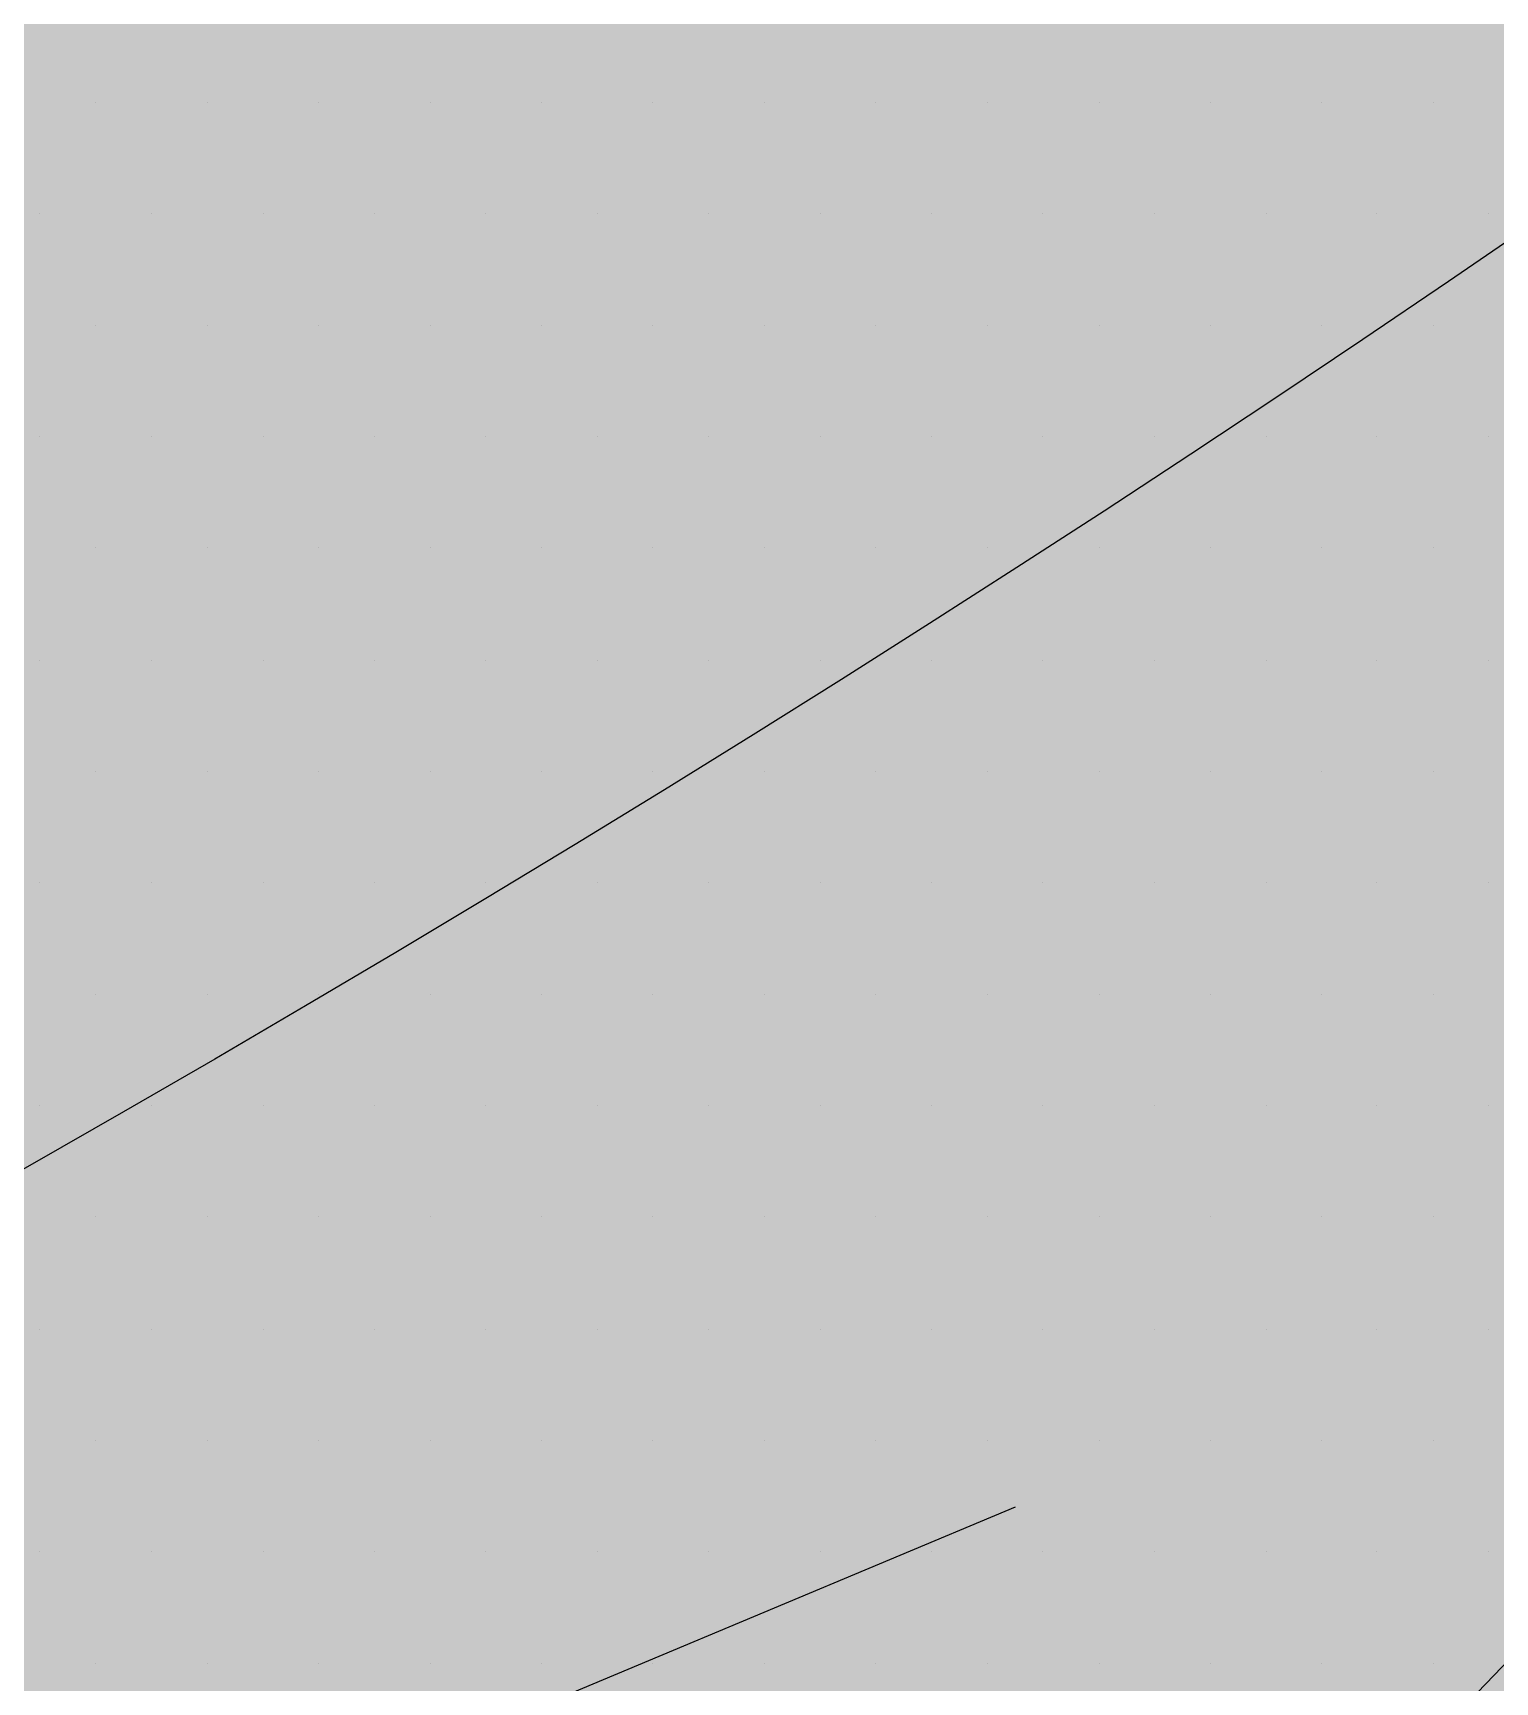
# Paper-space layout 'Layout1' of a CAD drawing. Extents: x -43 to 2298, y -18 to 768.
# Drawn here: x 146.521 to 147.242, y 256.732 to 257.547 of the extents above; entities that cross this region are included whole.
import ezdxf

# ---------------------------------------------------------------- set-up
doc = ezdxf.new("R2010")
doc.units = 0
doc.header["$LTSCALE"] = 2
doc.linetypes.add('CACHEX2', pattern=[0.75, 0.5, -0.25])
doc.layers.add('CARTOUCHE', color=7, linetype='Continuous')
doc.layers.add('LOGO', color=7, linetype='Continuous')

# ---------------------------------------------------------------- blocks, each defined once
blk = doc.blocks.new('A$C715108E3')
at = {"layer": 'LOGO', "color": 131}
for p, q in [((0.9423, -20.8538), (0.9423, -20.8538)), ((1.034, -20.8538), (1.034, -20.8538)), ((1.1256, -20.8538), (1.1256, -20.8538)), ((1.2176, -20.8538), (1.2176, -20.8538)), ((1.3089, -20.8538), (1.3089, -20.8538)), ((1.4009, -20.8538), (1.4009, -20.8538)), ((1.4929, -20.8538), (1.4929, -20.8538)), ((1.5842, -20.8538), (1.5842, -20.8538)), ((1.6762, -20.8538), (1.6762, -20.8538)), ((1.7681, -20.8538), (1.7681, -20.8538)), ((1.8595, -20.8538), (1.8595, -20.8538)), ((1.9513, -20.8538), (1.9513, -20.8538)), ((2.0432, -20.8538), (2.0432, -20.8538)), ((0.8964, -20.9453), (0.8964, -20.9453)), ((0.988, -20.9453), (0.988, -20.9453)), ((1.0801, -20.9453), (1.0801, -20.9453)), ((1.1717, -20.9453), (1.1717, -20.9453)), ((1.2634, -20.9453), (1.2634, -20.9453)), ((1.3554, -20.9453), (1.3554, -20.9453)), ((1.4466, -20.9453), (1.4466, -20.9453)), ((1.5387, -20.9453), (1.5387, -20.9453)), ((1.6305, -20.9453), (1.6305, -20.9453)), ((1.7218, -20.9453), (1.7218, -20.9453)), ((1.8138, -20.9453), (1.8138, -20.9453)), ((1.9056, -20.9453), (1.9056, -20.9453)), ((1.9967, -20.9453), (1.9967, -20.9453)), ((2.0889, -20.9453), (2.0889, -20.9453)), ((0.9423, -21.0375), (0.9423, -21.0375)), ((1.034, -21.0375), (1.034, -21.0375)), ((1.1256, -21.0375), (1.1256, -21.0375)), ((1.2176, -21.0375), (1.2176, -21.0375)), ((1.3089, -21.0375), (1.3089, -21.0375)), ((1.4009, -21.0375), (1.4009, -21.0375)), ((1.4929, -21.0375), (1.4929, -21.0375)), ((1.5842, -21.0375), (1.5842, -21.0375)), ((1.6762, -21.0375), (1.6762, -21.0375)), ((1.7681, -21.0375), (1.7681, -21.0375)), ((1.8595, -21.0375), (1.8595, -21.0375)), ((1.9513, -21.0375), (1.9513, -21.0375)), ((2.0432, -21.0375), (2.0432, -21.0375)), ((0.8964, -21.1288), (0.8964, -21.1288)), ((0.988, -21.1288), (0.988, -21.1288)), ((1.0801, -21.1288), (1.0801, -21.1288)), ((1.1717, -21.1288), (1.1717, -21.1288)), ((1.2634, -21.1288), (1.2634, -21.1288)), ((1.3554, -21.1288), (1.3554, -21.1288)), ((1.4466, -21.1288), (1.4466, -21.1288)), ((1.5387, -21.1288), (1.5387, -21.1288)), ((1.6305, -21.1288), (1.6305, -21.1288)), ((1.7218, -21.1288), (1.7218, -21.1288)), ((1.8138, -21.1288), (1.8138, -21.1288)), ((1.9056, -21.1288), (1.9056, -21.1288)), ((1.9967, -21.1288), (1.9967, -21.1288)), ((2.0889, -21.1288), (2.0889, -21.1288)), ((0.9423, -21.2202), (0.9423, -21.2202)), ((1.034, -21.2202), (1.034, -21.2202)), ((1.1256, -21.2202), (1.1256, -21.2202)), ((1.2176, -21.2202), (1.2176, -21.2202)), ((1.3089, -21.2202), (1.3089, -21.2202)), ((1.4009, -21.2202), (1.4009, -21.2202)), ((1.4929, -21.2202), (1.4929, -21.2202)), ((1.5842, -21.2202), (1.5842, -21.2202)), ((1.6762, -21.2202), (1.6762, -21.2202)), ((1.7681, -21.2202), (1.7681, -21.2202)), ((1.8595, -21.2202), (1.8595, -21.2202)), ((1.9513, -21.2202), (1.9513, -21.2202)), ((2.0432, -21.2202), (2.0432, -21.2202)), ((0.8964, -21.3126), (0.8964, -21.3126)), ((0.988, -21.3126), (0.988, -21.3126)), ((1.0801, -21.3126), (1.0801, -21.3126)), ((1.1717, -21.3126), (1.1717, -21.3126)), ((1.2634, -21.3126), (1.2634, -21.3126)), ((1.3554, -21.3126), (1.3554, -21.3126)), ((1.4466, -21.3126), (1.4466, -21.3126)), ((1.5387, -21.3126), (1.5387, -21.3126)), ((1.6305, -21.3126), (1.6305, -21.3126)), ((1.7218, -21.3126), (1.7218, -21.3126)), ((1.8138, -21.3126), (1.8138, -21.3126)), ((1.9056, -21.3126), (1.9056, -21.3126)), ((1.9967, -21.3126), (1.9967, -21.3126)), ((2.0889, -21.3126), (2.0889, -21.3126)), ((0.9423, -21.4039), (0.9423, -21.4039)), ((1.034, -21.4039), (1.034, -21.4039)), ((1.1256, -21.4039), (1.1256, -21.4039)), ((1.2176, -21.4039), (1.2176, -21.4039)), ((1.3089, -21.4039), (1.3089, -21.4039)), ((1.4009, -21.4039), (1.4009, -21.4039)), ((1.4929, -21.4039), (1.4929, -21.4039)), ((1.5842, -21.4039), (1.5842, -21.4039)), ((1.6762, -21.4039), (1.6762, -21.4039)), ((1.7681, -21.4039), (1.7681, -21.4039)), ((1.8595, -21.4039), (1.8595, -21.4039)), ((1.9513, -21.4039), (1.9513, -21.4039)), ((2.0432, -21.4039), (2.0432, -21.4039)), ((0.8964, -21.4954), (0.8964, -21.4954)), ((0.988, -21.4954), (0.988, -21.4954)), ((1.0801, -21.4954), (1.0801, -21.4954)), ((1.1717, -21.4954), (1.1717, -21.4954)), ((1.2634, -21.4954), (1.2634, -21.4954)), ((1.3554, -21.4954), (1.3554, -21.4954)), ((1.4466, -21.4954), (1.4466, -21.4954)), ((1.5387, -21.4954), (1.5387, -21.4954)), ((1.6305, -21.4954), (1.6305, -21.4954)), ((1.7218, -21.4954), (1.7218, -21.4954)), ((1.8138, -21.4954), (1.8138, -21.4954)), ((1.9056, -21.4954), (1.9056, -21.4954)), ((1.9967, -21.4954), (1.9967, -21.4954)), ((2.0889, -21.4954), (2.0889, -21.4954)), ((0.9423, -21.5878), (0.9423, -21.5878)), ((1.034, -21.5878), (1.034, -21.5878)), ((1.1256, -21.5878), (1.1256, -21.5878)), ((1.2176, -21.5878), (1.2176, -21.5878)), ((1.3089, -21.5878), (1.3089, -21.5878)), ((1.4009, -21.5878), (1.4009, -21.5878)), ((1.4929, -21.5878), (1.4929, -21.5878)), ((1.5842, -21.5878), (1.5842, -21.5878)), ((1.6762, -21.5878), (1.6762, -21.5878)), ((1.7681, -21.5878), (1.7681, -21.5878)), ((1.8595, -21.5878), (1.8595, -21.5878)), ((1.9513, -21.5878), (1.9513, -21.5878)), ((2.0432, -21.5878), (2.0432, -21.5878)), ((0.8964, -21.6792), (0.8964, -21.6792)), ((0.988, -21.6792), (0.988, -21.6792)), ((1.0801, -21.6792), (1.0801, -21.6792)), ((1.1717, -21.6792), (1.1717, -21.6792)), ((1.2634, -21.6792), (1.2634, -21.6792)), ((1.3554, -21.6792), (1.3554, -21.6792)), ((1.4466, -21.6792), (1.4466, -21.6792)), ((1.5387, -21.6792), (1.5387, -21.6792)), ((1.6305, -21.6792), (1.6305, -21.6792)), ((1.7218, -21.6792), (1.7218, -21.6792)), ((1.8138, -21.6792), (1.8138, -21.6792)), ((1.9056, -21.6792), (1.9056, -21.6792)), ((1.9967, -21.6792), (1.9967, -21.6792)), ((2.0889, -21.6792), (2.0889, -21.6792)), ((0.9423, -21.7705), (0.9423, -21.7705)), ((1.034, -21.7705), (1.034, -21.7705)), ((1.1256, -21.7705), (1.1256, -21.7705)), ((1.2176, -21.7705), (1.2176, -21.7705)), ((1.3089, -21.7705), (1.3089, -21.7705)), ((1.4009, -21.7705), (1.4009, -21.7705)), ((1.4929, -21.7705), (1.4929, -21.7705)), ((1.5842, -21.7705), (1.5842, -21.7705)), ((1.6762, -21.7705), (1.6762, -21.7705)), ((1.7681, -21.7705), (1.7681, -21.7705)), ((1.8595, -21.7705), (1.8595, -21.7705)), ((1.9513, -21.7705), (1.9513, -21.7705)), ((2.0432, -21.7705), (2.0432, -21.7705)), ((0.8964, -21.8631), (0.8964, -21.8631)), ((0.988, -21.8631), (0.988, -21.8631)), ((1.0801, -21.8631), (1.0801, -21.8631)), ((1.1717, -21.8631), (1.1717, -21.8631)), ((1.2634, -21.8631), (1.2634, -21.8631)), ((1.3554, -21.8631), (1.3554, -21.8631)), ((1.4466, -21.8631), (1.4466, -21.8631)), ((1.5387, -21.8631), (1.5387, -21.8631)), ((1.6305, -21.8631), (1.6305, -21.8631)), ((1.7218, -21.8631), (1.7218, -21.8631)), ((1.8138, -21.8631), (1.8138, -21.8631)), ((1.9056, -21.8631), (1.9056, -21.8631)), ((1.9967, -21.8631), (1.9967, -21.8631)), ((2.0889, -21.8631), (2.0889, -21.8631)), ((0.9423, -21.9543), (0.9423, -21.9543)), ((1.034, -21.9543), (1.034, -21.9543)), ((1.1256, -21.9543), (1.1256, -21.9543)), ((1.2176, -21.9543), (1.2176, -21.9543)), ((1.3089, -21.9543), (1.3089, -21.9543)), ((1.4009, -21.9543), (1.4009, -21.9543)), ((1.4929, -21.9543), (1.4929, -21.9543)), ((1.5842, -21.9543), (1.5842, -21.9543)), ((1.6762, -21.9543), (1.6762, -21.9543)), ((1.7681, -21.9543), (1.7681, -21.9543)), ((1.8595, -21.9543), (1.8595, -21.9543)), ((1.9513, -21.9543), (1.9513, -21.9543)), ((2.0432, -21.9543), (2.0432, -21.9543)), ((0.8964, -22.0456), (0.8964, -22.0456)), ((0.988, -22.0456), (0.988, -22.0456)), ((1.0801, -22.0456), (1.0801, -22.0456)), ((1.1717, -22.0456), (1.1717, -22.0456)), ((1.2634, -22.0456), (1.2634, -22.0456)), ((1.3554, -22.0456), (1.3554, -22.0456)), ((1.4466, -22.0456), (1.4466, -22.0456)), ((1.5387, -22.0456), (1.5387, -22.0456)), ((1.6305, -22.0456), (1.6305, -22.0456)), ((1.7218, -22.0456), (1.7218, -22.0456)), ((1.8138, -22.0456), (1.8138, -22.0456)), ((1.9056, -22.0456), (1.9056, -22.0456)), ((1.9967, -22.0456), (1.9967, -22.0456)), ((2.0889, -22.0456), (2.0889, -22.0456)), ((0.9423, -22.1382), (0.9423, -22.1382)), ((1.034, -22.1382), (1.034, -22.1382)), ((1.1256, -22.1382), (1.1256, -22.1382)), ((1.2176, -22.1382), (1.2176, -22.1382)), ((1.3089, -22.1382), (1.3089, -22.1382)), ((1.4009, -22.1382), (1.4009, -22.1382)), ((1.4929, -22.1382), (1.4929, -22.1382)), ((1.5842, -22.1382), (1.5842, -22.1382)), ((1.6762, -22.1382), (1.6762, -22.1382)), ((1.7681, -22.1382), (1.7681, -22.1382)), ((1.8595, -22.1382), (1.8595, -22.1382)), ((1.9513, -22.1382), (1.9513, -22.1382)), ((2.0432, -22.1382), (2.0432, -22.1382))]:
    blk.add_line(p, q, dxfattribs=at)
blk.add_lwpolyline([(-2.3854, -21.8923), (1.9656, -22.2806), (2.6017, -21.6183), (3.2786, -20.7927), (-3.3817, -20.0761)], dxfattribs=at)
blk = doc.blocks.new('A$C581E6685')
at = {"layer": 'LOGO', "color": 32, "linetype": 'CACHEX2', "ltscale": 1.5}
blk.add_ellipse((-38.0538, 23.8138), major_axis=(-19.0311, -3.534), ratio=0.590567, dxfattribs=at)
at = {"layer": 'LOGO', "color": 32}
blk.add_ellipse((-37.6144, 23.8499), major_axis=(-13.5768, -4.2839), ratio=0.791971, dxfattribs=at)
at = {"layer": 'CARTOUCHE'}
blk.add_blockref('A$C715108E3', (-31.6739, 36.3189), dxfattribs=at)

psp = doc.layouts.get("Layout1")

# ---------------------------------------------------------------- hatches: boundary and pattern name
at = {"layer": 'CARTOUCHE', "true_color": 0xffffff}
h = psp.add_hatch(color=7, dxfattribs=at)
h.dxf.hatch_style = 1
edge = h.paths.add_edge_path()
edge.add_spline(control_points=[(127.71967, 272.47485), (127.71967, 261.58368), (127.71967, 250.69252), (127.71967, 246.85252), (131.55967, 246.85252), (177.09893, 246.85252), (222.6382, 246.85252), (226.4782, 246.85252), (226.4782, 250.69252), (226.4782, 261.58368), (226.4782, 272.47485), (226.4782, 276.31485), (222.6382, 276.31485), (177.09893, 276.31485), (131.55967, 276.31485), (127.71967, 276.31485), (127.71967, 272.47485)], knot_values=[0, 0, 0, 1, 1, 2.570796, 2.570796, 3.570796, 3.570796, 5.141593, 5.141593, 6.141593, 6.141593, 7.712389, 7.712389, 8.712389, 8.712389, 10.283185, 10.283185, 10.283185], weights=[1, 1, 1, 0.707107, 1, 1, 1, 0.707107, 1, 1, 1, 0.707107, 1, 1, 1, 0.707107, 1], degree=2, periodic=0)

# ---------------------------------------------------------------- linework, layer by layer
at = {"layer": 'CARTOUCHE'}
psp.add_rational_spline([(127.71967, 272.47485), (127.71967, 261.58368), (127.71967, 250.69252), (127.71967, 246.85252), (131.55967, 246.85252), (177.09893, 246.85252), (222.6382, 246.85252), (226.4782, 246.85252), (226.4782, 250.69252), (226.4782, 261.58368), (226.4782, 272.47485), (226.4782, 276.31485), (222.6382, 276.31485), (177.09893, 276.31485), (131.55967, 276.31485), (127.71967, 276.31485), (127.71967, 272.47485)], [1, 1, 1, 0.707106781187, 1, 1, 1, 0.707106781187, 1, 1, 1, 0.707106781187, 1, 1, 1, 0.707106781187, 1], degree=2, knots=[0, 0, 0, 1, 1, 2.570796, 2.570796, 3.570796, 3.570796, 5.141593, 5.141593, 6.141593, 6.141593, 7.712389, 7.712389, 8.712389, 8.712389, 10.283185, 10.283185, 10.283185], dxfattribs=at)

# ---------------------------------------------------------------- block references
at = {"layer": 'CARTOUCHE', "xscale": 0.6, "yscale": 0.6, "zscale": 0.6}
psp.add_blockref('A$C581E6685', (164.99041, 248.2331), dxfattribs=at)

doc.saveas('drawing.dxf')
